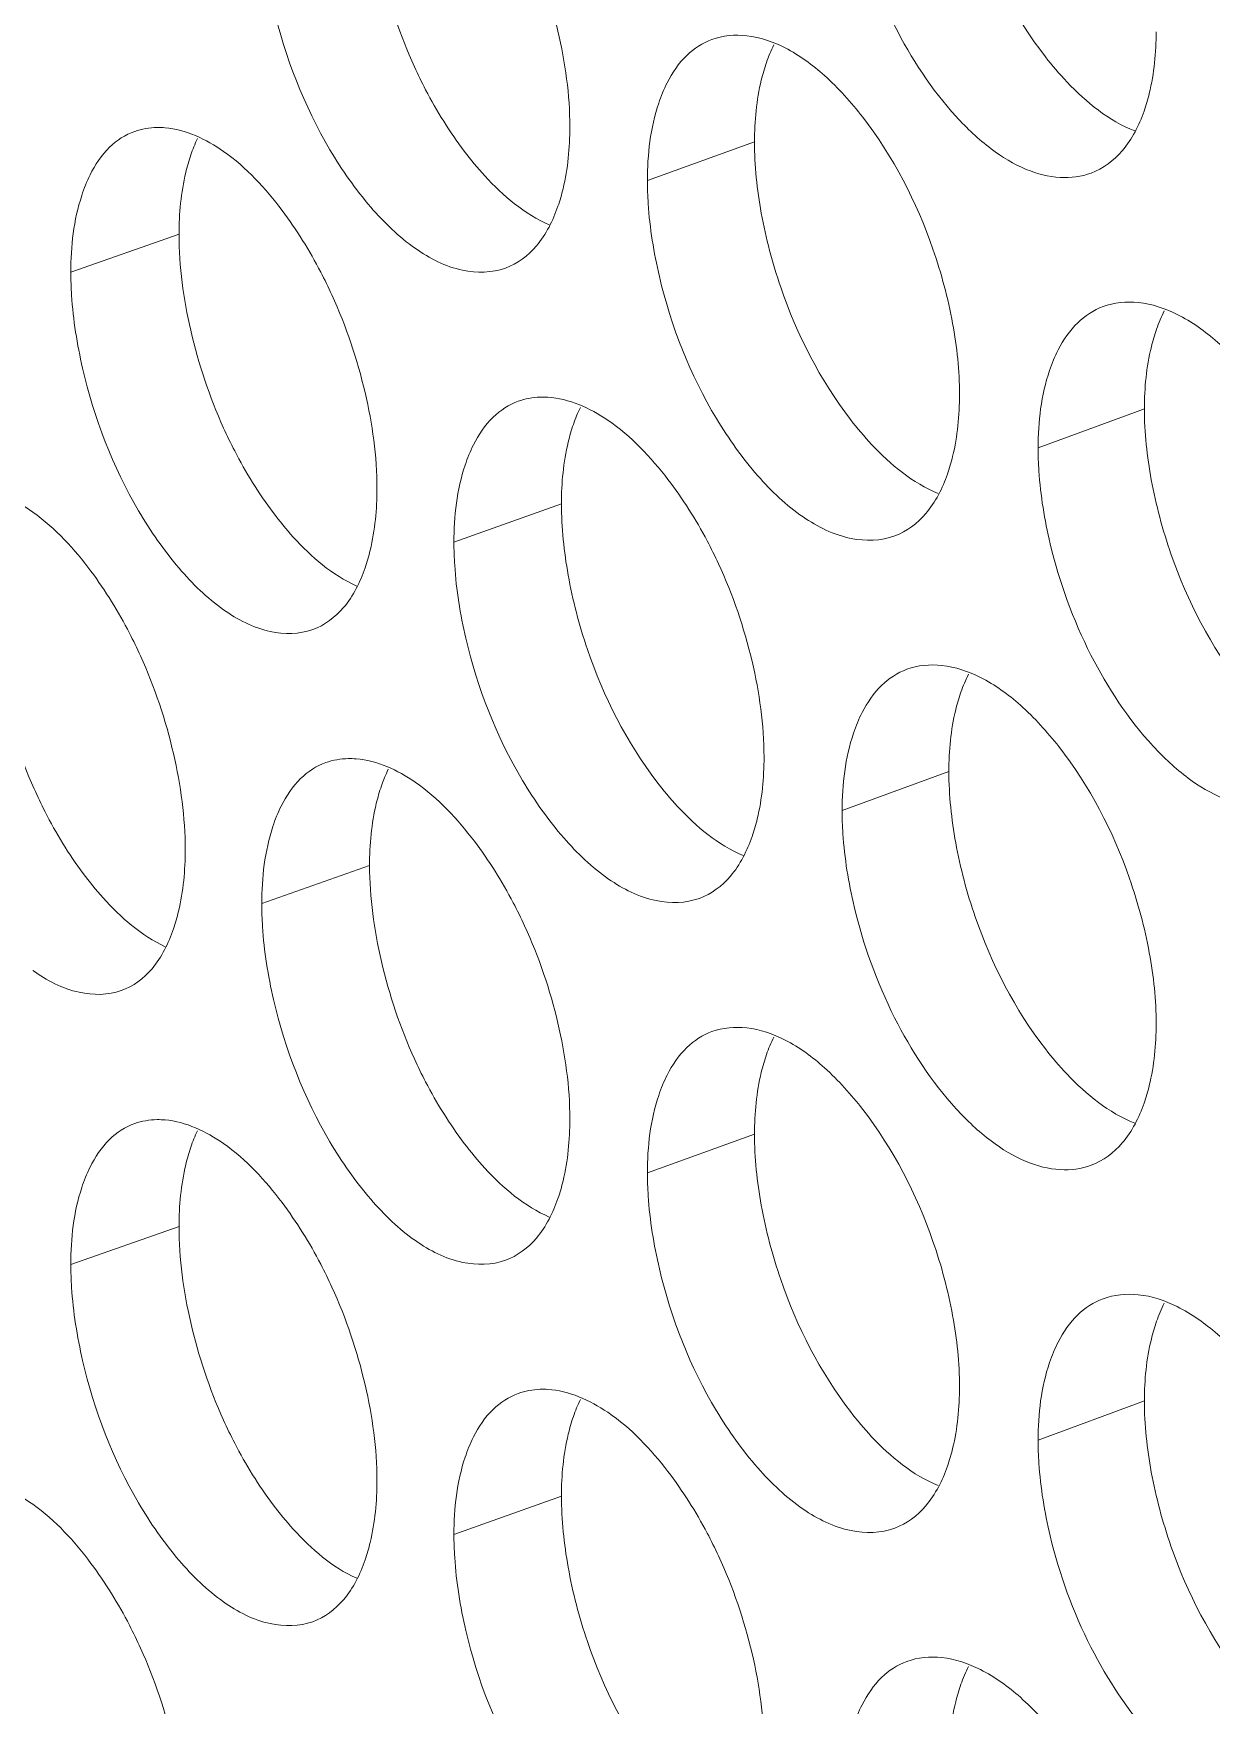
# Model space of a CAD drawing. Header units: millimetres. Extents: x 1177 to 4147, y 93 to 2194.
# Drawn here: x 2520.02 to 2529.38, y 965.21 to 978.48 of the extents above; entities that cross this region are included whole.
import ezdxf

# ---------------------------------------------------------------- set-up
doc = ezdxf.new("R2010")
doc.units = ezdxf.units.MM
doc.header["$LTSCALE"] = 0.1
doc.layers.get('0').update_dxf_attribs({"lineweight": 13})
doc.layers.add('标注', color=251, linetype='Continuous', lineweight=9)

# ---------------------------------------------------------------- blocks, each defined once
blk = doc.blocks.new('02')
at = {"layer": '标注'}
for p, q in [((4377.338, 987.873), (4376.123, 987.433)), ((4370.81, 986.825), (4369.582, 986.394)), ((4370.81, 986.825), (4369.582, 986.394)), ((4381.761, 984.847), (4380.555, 984.402)), ((4375.148, 983.768), (4373.928, 983.332)), ((4375.148, 983.768), (4373.928, 983.332)), ((4379.543, 980.733), (4378.332, 980.29)), ((4379.543, 980.733), (4378.332, 980.29)), ((4372.971, 979.669), (4371.748, 979.235)), ((4377.338, 976.623), (4376.123, 976.183)), ((4370.81, 975.575), (4369.582, 975.144)), ((4381.761, 973.597), (4380.555, 973.152)), ((4375.148, 972.518), (4373.928, 972.082))]:
    blk.add_line(p, q, dxfattribs=at)
for points, knots in [([(4379.543, 991.983), (4379.543, 991.712), (4379.603, 991.151), (4379.892, 990.062), (4380.291, 989.284), (4380.638, 988.838)], [0, 0, 0, 0, 0.240215, 0.497973, 1, 1, 1, 1]), ([(4372.971, 990.919), (4372.971, 990.554), (4373.077, 989.798), (4373.319, 989.078), (4373.48, 988.724)], [0, 0, 0, 0, 0.484071, 1, 1, 1, 1]), ([(4378.468, 990.453), (4378.572, 990.018), (4378.867, 989.198), (4379.445, 988.315), (4379.99, 987.795), (4380.392, 987.551), (4380.79, 987.445), (4381.046, 987.478), (4381.157, 987.519)], [0, 0, 0, 0, 0.309142, 0.59647, 0.720459, 0.827093, 0.918352, 1, 1, 1, 1]), ([(4375.243, 988.042), (4375.243, 988.407), (4375.137, 989.162), (4374.892, 989.881), (4374.73, 990.235)], [0, 0, 0, 0, 0.483896, 1, 1, 1, 1]), ([(4371.882, 989.397), (4372.013, 988.833), (4372.325, 988.029), (4372.943, 987.146), (4373.303, 986.795), (4373.491, 986.664)], [0, 0, 0, 0, 0.538492, 0.786102, 1, 1, 1, 1]), ([(4376.855, 989.034), (4376.749, 988.996), (4376.54, 988.859), (4376.404, 988.655), (4376.347, 988.542)], [0, 0, 0, 0, 0.470447, 1, 1, 1, 1]), ([(4378.566, 988.152), (4378.435, 988.321), (4378.17, 988.618), (4377.724, 988.946), (4377.275, 989.104), (4376.979, 989.079), (4376.855, 989.034)], [0, 0, 0, 0, 0.313876, 0.582158, 0.805693, 1, 1, 1, 1]), ([(4381.757, 988.221), (4381.78, 988.287), (4381.866, 988.579), (4381.895, 988.887), (4381.895, 989.122)], [0, 0, 0, 0, 0.228354, 1, 1, 1, 1]), ([(4377.474, 988.774), (4377.451, 988.708), (4377.366, 988.415), (4377.338, 988.108), (4377.338, 987.873)], [0, 0, 0, 0, 0.227989, 1, 1, 1, 1]), ([(4380.638, 988.838), (4380.715, 988.738), (4381, 988.404), (4381.357, 988.112), (4381.651, 987.997)], [0, 0, 0, 0, 0.28452, 1, 1, 1, 1]), ([(4373.48, 988.724), (4373.52, 988.636), (4373.683, 988.303), (4373.88, 987.985), (4374.046, 987.766)], [0, 0, 0, 0, 0.259163, 1, 1, 1, 1]), ([(4376.347, 988.542), (4376.309, 988.467), (4376.166, 988.115), (4376.123, 987.729), (4376.123, 987.433)], [0, 0, 0, 0, 0.220518, 1, 1, 1, 1]), ([(4381.157, 987.519), (4381.293, 987.569), (4381.558, 987.77), (4381.7, 988.06), (4381.757, 988.221)], [0, 0, 0, 0, 0.459026, 1, 1, 1, 1]), ([(4370.307, 987.992), (4370.2, 987.954), (4369.991, 987.818), (4369.857, 987.611), (4369.8, 987.497)], [0, 0, 0, 0, 0.468263, 1, 1, 1, 1]), ([(4370.307, 987.992), (4370.2, 987.954), (4369.991, 987.818), (4369.857, 987.611), (4369.8, 987.497)], [0, 0, 0, 0, 0.468263, 1, 1, 1, 1]), ([(4370.651, 988.033), (4370.621, 988.035), (4370.505, 988.04), (4370.388, 988.02), (4370.307, 987.992)], [0, 0, 0, 0, 0.258637, 1, 1, 1, 1]), ([(4370.651, 988.033), (4370.621, 988.035), (4370.505, 988.04), (4370.388, 988.02), (4370.307, 987.992)], [0, 0, 0, 0, 0.258637, 1, 1, 1, 1]), ([(4371.978, 987.095), (4371.789, 987.346), (4371.414, 987.76), (4370.888, 988.012), (4370.651, 988.033)], [0, 0, 0, 0, 0.568686, 1, 1, 1, 1]), ([(4371.978, 987.095), (4371.789, 987.346), (4371.414, 987.76), (4370.888, 988.012), (4370.651, 988.033)], [0, 0, 0, 0, 0.568686, 1, 1, 1, 1]), ([(4375.108, 987.142), (4375.131, 987.208), (4375.215, 987.5), (4375.243, 987.807), (4375.243, 988.042)], [0, 0, 0, 0, 0.227924, 1, 1, 1, 1]), ([(4379.664, 985.007), (4379.664, 985.277), (4379.603, 985.838), (4379.312, 986.927), (4378.913, 987.705), (4378.566, 988.152)], [0, 0, 0, 0, 0.240077, 0.497775, 1, 1, 1, 1]), ([(4377.338, 987.873), (4377.338, 987.603), (4377.398, 987.041), (4377.685, 985.952), (4378.082, 985.173), (4378.426, 984.725)], [0, 0, 0, 0, 0.240288, 0.498123, 1, 1, 1, 1]), ([(4370.943, 987.724), (4370.921, 987.659), (4370.838, 987.366), (4370.81, 987.06), (4370.81, 986.825)], [0, 0, 0, 0, 0.227562, 1, 1, 1, 1]), ([(4370.943, 987.724), (4370.921, 987.659), (4370.838, 987.366), (4370.81, 987.06), (4370.81, 986.825)], [0, 0, 0, 0, 0.227562, 1, 1, 1, 1]), ([(4374.046, 987.766), (4374.119, 987.67), (4374.391, 987.341), (4374.729, 987.053), (4375.01, 986.931)], [0, 0, 0, 0, 0.284096, 1, 1, 1, 1]), ([(4369.8, 987.497), (4369.763, 987.422), (4369.624, 987.071), (4369.582, 986.687), (4369.582, 986.394)], [0, 0, 0, 0, 0.220019, 1, 1, 1, 1]), ([(4369.8, 987.497), (4369.763, 987.422), (4369.624, 987.071), (4369.582, 986.687), (4369.582, 986.394)], [0, 0, 0, 0, 0.220019, 1, 1, 1, 1]), ([(4376.123, 987.433), (4376.123, 987.346), (4376.136, 986.981), (4376.195, 986.617), (4376.259, 986.346)], [0, 0, 0, 0, 0.237616, 1, 1, 1, 1]), ([(4372.544, 986.137), (4372.504, 986.224), (4372.341, 986.558), (4372.144, 986.876), (4371.978, 987.095)], [0, 0, 0, 0, 0.259142, 1, 1, 1, 1]), ([(4372.544, 986.137), (4372.504, 986.224), (4372.341, 986.558), (4372.144, 986.876), (4371.978, 987.095)], [0, 0, 0, 0, 0.259142, 1, 1, 1, 1]), ([(4374.512, 986.441), (4374.648, 986.49), (4374.912, 986.691), (4375.052, 986.981), (4375.108, 987.142)], [0, 0, 0, 0, 0.456741, 1, 1, 1, 1]), ([(4370.81, 986.825), (4370.81, 986.459), (4370.914, 985.704), (4371.155, 984.983), (4371.315, 984.628)], [0, 0, 0, 0, 0.484109, 1, 1, 1, 1]), ([(4370.81, 986.825), (4370.81, 986.459), (4370.914, 985.704), (4371.155, 984.983), (4371.315, 984.628)], [0, 0, 0, 0, 0.484109, 1, 1, 1, 1]), ([(4373.491, 986.664), (4373.652, 986.551), (4373.979, 986.381), (4374.36, 986.387), (4374.512, 986.441)], [0, 0, 0, 0, 0.547725, 1, 1, 1, 1]), ([(4369.582, 986.394), (4369.582, 986.307), (4369.595, 985.941), (4369.653, 985.577), (4369.716, 985.305)], [0, 0, 0, 0, 0.237546, 1, 1, 1, 1]), ([(4369.582, 986.394), (4369.582, 986.307), (4369.595, 985.941), (4369.653, 985.577), (4369.716, 985.305)], [0, 0, 0, 0, 0.237546, 1, 1, 1, 1]), ([(4376.259, 986.346), (4376.391, 985.782), (4376.708, 984.978), (4377.334, 984.099), (4377.698, 983.751), (4377.889, 983.62)], [0, 0, 0, 0, 0.537696, 0.785444, 1, 1, 1, 1]), ([(4373.055, 983.942), (4373.055, 984.308), (4372.949, 985.062), (4372.706, 985.782), (4372.544, 986.137)], [0, 0, 0, 0, 0.483934, 1, 1, 1, 1]), ([(4373.055, 983.942), (4373.055, 984.308), (4372.949, 985.062), (4372.706, 985.782), (4372.544, 986.137)], [0, 0, 0, 0, 0.483934, 1, 1, 1, 1]), ([(4381.292, 986.005), (4381.185, 985.965), (4380.978, 985.83), (4380.841, 985.627), (4380.783, 985.514)], [0, 0, 0, 0, 0.471808, 1, 1, 1, 1]), ([(4383.03, 985.132), (4382.897, 985.301), (4382.626, 985.598), (4382.173, 985.924), (4381.717, 986.079), (4381.417, 986.051), (4381.292, 986.005)], [0, 0, 0, 0, 0.312757, 0.580674, 0.804664, 1, 1, 1, 1]), ([(4381.899, 985.749), (4381.876, 985.683), (4381.79, 985.39), (4381.761, 985.083), (4381.761, 984.847)], [0, 0, 0, 0, 0.228275, 1, 1, 1, 1]), ([(4380.783, 985.514), (4380.745, 985.44), (4380.599, 985.086), (4380.555, 984.698), (4380.555, 984.402)], [0, 0, 0, 0, 0.220876, 1, 1, 1, 1]), ([(4369.716, 985.305), (4369.845, 984.741), (4370.155, 983.936), (4370.769, 983.052), (4371.126, 982.701), (4371.314, 982.568)], [0, 0, 0, 0, 0.53889, 0.786432, 1, 1, 1, 1]), ([(4369.716, 985.305), (4369.845, 984.741), (4370.155, 983.936), (4370.769, 983.052), (4371.126, 982.701), (4371.314, 982.568)], [0, 0, 0, 0, 0.53889, 0.786432, 1, 1, 1, 1]), ([(4374.992, 984.977), (4374.963, 984.979), (4374.85, 984.98), (4374.737, 984.96), (4374.658, 984.932)], [0, 0, 0, 0, 0.257824, 1, 1, 1, 1]), ([(4374.992, 984.977), (4374.963, 984.979), (4374.85, 984.98), (4374.737, 984.96), (4374.658, 984.932)], [0, 0, 0, 0, 0.257824, 1, 1, 1, 1]), ([(4376.356, 984.045), (4376.161, 984.298), (4375.776, 984.716), (4375.235, 984.962), (4374.992, 984.977)], [0, 0, 0, 0, 0.568444, 1, 1, 1, 1]), ([(4376.356, 984.045), (4376.161, 984.298), (4375.776, 984.716), (4375.235, 984.962), (4374.992, 984.977)], [0, 0, 0, 0, 0.568444, 1, 1, 1, 1]), ([(4379.527, 984.106), (4379.55, 984.172), (4379.635, 984.464), (4379.664, 984.772), (4379.664, 985.007)], [0, 0, 0, 0, 0.22821, 1, 1, 1, 1]), ([(4374.658, 984.932), (4374.552, 984.893), (4374.343, 984.757), (4374.208, 984.552), (4374.15, 984.438)], [0, 0, 0, 0, 0.469738, 1, 1, 1, 1]), ([(4374.658, 984.932), (4374.552, 984.893), (4374.343, 984.757), (4374.208, 984.552), (4374.15, 984.438)], [0, 0, 0, 0, 0.469738, 1, 1, 1, 1]), ([(4381.761, 984.847), (4381.761, 984.577), (4381.822, 984.016), (4382.113, 982.928), (4382.515, 982.15), (4382.864, 981.705)], [0, 0, 0, 0, 0.240142, 0.497822, 1, 1, 1, 1]), ([(4371.315, 984.628), (4371.355, 984.541), (4371.516, 984.207), (4371.712, 983.889), (4371.877, 983.67)], [0, 0, 0, 0, 0.259253, 1, 1, 1, 1]), ([(4371.315, 984.628), (4371.355, 984.541), (4371.516, 984.207), (4371.712, 983.889), (4371.877, 983.67)], [0, 0, 0, 0, 0.259253, 1, 1, 1, 1]), ([(4375.283, 984.669), (4375.26, 984.603), (4375.176, 984.31), (4375.148, 984.003), (4375.148, 983.768)], [0, 0, 0, 0, 0.227846, 1, 1, 1, 1]), ([(4375.283, 984.669), (4375.26, 984.603), (4375.176, 984.31), (4375.148, 984.003), (4375.148, 983.768)], [0, 0, 0, 0, 0.227846, 1, 1, 1, 1]), ([(4378.426, 984.725), (4378.502, 984.627), (4378.782, 984.294), (4379.133, 984.004), (4379.423, 983.887)], [0, 0, 0, 0, 0.28439, 1, 1, 1, 1]), ([(4374.15, 984.438), (4374.113, 984.364), (4373.971, 984.012), (4373.928, 983.626), (4373.928, 983.332)], [0, 0, 0, 0, 0.220347, 1, 1, 1, 1]), ([(4374.15, 984.438), (4374.113, 984.364), (4373.971, 984.012), (4373.928, 983.626), (4373.928, 983.332)], [0, 0, 0, 0, 0.220347, 1, 1, 1, 1]), ([(4380.555, 984.402), (4380.555, 984.315), (4380.568, 983.949), (4380.628, 983.586), (4380.692, 983.315)], [0, 0, 0, 0, 0.237664, 1, 1, 1, 1]), ([(4376.929, 983.089), (4376.889, 983.176), (4376.724, 983.509), (4376.524, 983.826), (4376.356, 984.045)], [0, 0, 0, 0, 0.258962, 1, 1, 1, 1]), ([(4376.929, 983.089), (4376.889, 983.176), (4376.724, 983.509), (4376.524, 983.826), (4376.356, 984.045)], [0, 0, 0, 0, 0.258962, 1, 1, 1, 1]), ([(4378.928, 983.404), (4379.064, 983.454), (4379.328, 983.655), (4379.47, 983.945), (4379.527, 984.106)], [0, 0, 0, 0, 0.458276, 1, 1, 1, 1]), ([(4369.811, 983.004), (4369.623, 983.254), (4369.252, 983.669), (4368.729, 983.923), (4368.492, 983.944)], [0, 0, 0, 0, 0.569371, 1, 1, 1, 1]), ([(4372.92, 983.043), (4372.943, 983.108), (4373.026, 983.401), (4373.055, 983.708), (4373.055, 983.942)], [0, 0, 0, 0, 0.227782, 1, 1, 1, 1]), ([(4372.92, 983.043), (4372.943, 983.108), (4373.026, 983.401), (4373.055, 983.708), (4373.055, 983.942)], [0, 0, 0, 0, 0.227782, 1, 1, 1, 1]), ([(4371.877, 983.67), (4371.949, 983.574), (4372.216, 983.248), (4372.548, 982.96), (4372.825, 982.836)], [0, 0, 0, 0, 0.283932, 1, 1, 1, 1]), ([(4371.877, 983.67), (4371.949, 983.574), (4372.216, 983.248), (4372.548, 982.96), (4372.825, 982.836)], [0, 0, 0, 0, 0.283932, 1, 1, 1, 1]), ([(4375.148, 983.768), (4375.148, 983.498), (4375.207, 982.937), (4375.492, 981.847), (4375.886, 981.067), (4376.229, 980.618)], [0, 0, 0, 0, 0.240361, 0.498273, 1, 1, 1, 1]), ([(4375.148, 983.768), (4375.148, 983.498), (4375.207, 982.937), (4375.492, 981.847), (4375.886, 981.067), (4376.229, 980.618)], [0, 0, 0, 0, 0.240361, 0.498273, 1, 1, 1, 1]), ([(4377.889, 983.62), (4378.053, 983.508), (4378.387, 983.339), (4378.773, 983.347), (4378.928, 983.404)], [0, 0, 0, 0, 0.54679, 1, 1, 1, 1]), ([(4373.928, 983.332), (4373.928, 983.245), (4373.941, 982.879), (4374, 982.515), (4374.063, 982.244)], [0, 0, 0, 0, 0.237593, 1, 1, 1, 1]), ([(4373.928, 983.332), (4373.928, 983.245), (4373.941, 982.879), (4374, 982.515), (4374.063, 982.244)], [0, 0, 0, 0, 0.237593, 1, 1, 1, 1]), ([(4380.692, 983.315), (4380.796, 982.88), (4381.094, 982.06), (4381.677, 981.177), (4382.226, 980.659), (4382.631, 980.417), (4383.031, 980.313), (4383.289, 980.346), (4383.401, 980.388)], [0, 0, 0, 0, 0.308628, 0.595689, 0.719688, 0.826459, 0.91799, 1, 1, 1, 1]), ([(4377.446, 980.897), (4377.446, 981.262), (4377.339, 982.016), (4377.093, 982.735), (4376.929, 983.089)], [0, 0, 0, 0, 0.483858, 1, 1, 1, 1]), ([(4377.446, 980.897), (4377.446, 981.262), (4377.339, 982.016), (4377.093, 982.735), (4376.929, 983.089)], [0, 0, 0, 0, 0.483858, 1, 1, 1, 1]), ([(4370.373, 982.043), (4370.333, 982.131), (4370.172, 982.465), (4369.976, 982.783), (4369.811, 983.004)], [0, 0, 0, 0, 0.259231, 1, 1, 1, 1]), ([(4372.326, 982.343), (4372.461, 982.391), (4372.725, 982.591), (4372.864, 982.882), (4372.92, 983.043)], [0, 0, 0, 0, 0.455957, 1, 1, 1, 1]), ([(4372.326, 982.343), (4372.461, 982.391), (4372.725, 982.591), (4372.864, 982.882), (4372.92, 983.043)], [0, 0, 0, 0, 0.455957, 1, 1, 1, 1]), ([(4368.662, 982.736), (4368.662, 982.37), (4368.766, 981.615), (4369.005, 980.893), (4369.165, 980.538)], [0, 0, 0, 0, 0.484147, 1, 1, 1, 1]), ([(4371.314, 982.568), (4371.473, 982.456), (4371.797, 982.286), (4372.175, 982.289), (4372.326, 982.343)], [0, 0, 0, 0, 0.548205, 1, 1, 1, 1]), ([(4371.314, 982.568), (4371.473, 982.456), (4371.797, 982.286), (4372.175, 982.289), (4372.326, 982.343)], [0, 0, 0, 0, 0.548205, 1, 1, 1, 1]), ([(4374.063, 982.244), (4374.195, 981.68), (4374.509, 980.876), (4375.131, 979.995), (4375.493, 979.646), (4375.683, 979.514)], [0, 0, 0, 0, 0.538094, 0.785773, 1, 1, 1, 1]), ([(4374.063, 982.244), (4374.195, 981.68), (4374.509, 980.876), (4375.131, 979.995), (4375.493, 979.646), (4375.683, 979.514)], [0, 0, 0, 0, 0.538094, 0.785773, 1, 1, 1, 1]), ([(4370.88, 979.848), (4370.88, 980.213), (4370.775, 980.968), (4370.534, 981.689), (4370.373, 982.043)], [0, 0, 0, 0, 0.483972, 1, 1, 1, 1]), ([(4380.791, 981.015), (4380.659, 981.183), (4380.391, 981.48), (4379.941, 981.808), (4379.489, 981.964), (4379.191, 981.938), (4379.066, 981.892)], [0, 0, 0, 0, 0.313314, 0.581411, 0.805175, 1, 1, 1, 1]), ([(4380.791, 981.015), (4380.659, 981.183), (4380.391, 981.48), (4379.941, 981.808), (4379.489, 981.964), (4379.191, 981.938), (4379.066, 981.892)], [0, 0, 0, 0, 0.313314, 0.581411, 0.805175, 1, 1, 1, 1]), ([(4379.066, 981.892), (4378.96, 981.853), (4378.752, 981.717), (4378.616, 981.514), (4378.558, 981.401)], [0, 0, 0, 0, 0.471136, 1, 1, 1, 1]), ([(4379.066, 981.892), (4378.96, 981.853), (4378.752, 981.717), (4378.616, 981.514), (4378.558, 981.401)], [0, 0, 0, 0, 0.471136, 1, 1, 1, 1]), ([(4379.679, 981.633), (4379.656, 981.568), (4379.571, 981.275), (4379.543, 980.968), (4379.543, 980.733)], [0, 0, 0, 0, 0.228131, 1, 1, 1, 1]), ([(4379.679, 981.633), (4379.656, 981.568), (4379.571, 981.275), (4379.543, 980.968), (4379.543, 980.733)], [0, 0, 0, 0, 0.228131, 1, 1, 1, 1]), ([(4378.558, 981.401), (4378.52, 981.326), (4378.376, 980.973), (4378.332, 980.586), (4378.332, 980.29)], [0, 0, 0, 0, 0.220694, 1, 1, 1, 1]), ([(4378.558, 981.401), (4378.52, 981.326), (4378.376, 980.973), (4378.332, 980.586), (4378.332, 980.29)], [0, 0, 0, 0, 0.220694, 1, 1, 1, 1]), ([(4381.895, 977.872), (4381.895, 978.142), (4381.834, 978.703), (4381.542, 979.791), (4381.139, 980.569), (4380.791, 981.015)], [0, 0, 0, 0, 0.240004, 0.497624, 1, 1, 1, 1]), ([(4381.895, 977.872), (4381.895, 978.142), (4381.834, 978.703), (4381.542, 979.791), (4381.139, 980.569), (4380.791, 981.015)], [0, 0, 0, 0, 0.240004, 0.497624, 1, 1, 1, 1]), ([(4372.475, 980.834), (4372.369, 980.796), (4372.16, 980.66), (4372.025, 980.454), (4371.968, 980.34)], [0, 0, 0, 0, 0.469011, 1, 1, 1, 1]), ([(4372.82, 980.877), (4372.79, 980.879), (4372.674, 980.883), (4372.557, 980.863), (4372.475, 980.834)], [0, 0, 0, 0, 0.258462, 1, 1, 1, 1]), ([(4374.16, 979.942), (4373.969, 980.194), (4373.59, 980.608), (4373.059, 980.858), (4372.82, 980.877)], [0, 0, 0, 0, 0.568222, 1, 1, 1, 1]), ([(4377.31, 979.997), (4377.333, 980.062), (4377.418, 980.355), (4377.446, 980.662), (4377.446, 980.897)], [0, 0, 0, 0, 0.228067, 1, 1, 1, 1]), ([(4377.31, 979.997), (4377.333, 980.062), (4377.418, 980.355), (4377.446, 980.662), (4377.446, 980.897)], [0, 0, 0, 0, 0.228067, 1, 1, 1, 1]), ([(4376.229, 980.618), (4376.303, 980.521), (4376.579, 980.19), (4376.924, 979.901), (4377.209, 979.781)], [0, 0, 0, 0, 0.284248, 1, 1, 1, 1]), ([(4376.229, 980.618), (4376.303, 980.521), (4376.579, 980.19), (4376.924, 979.901), (4377.209, 979.781)], [0, 0, 0, 0, 0.284248, 1, 1, 1, 1]), ([(4379.543, 980.733), (4379.543, 980.462), (4379.603, 979.901), (4379.892, 978.812), (4380.291, 978.034), (4380.638, 977.588)], [0, 0, 0, 0, 0.240215, 0.497973, 1, 1, 1, 1]), ([(4379.543, 980.733), (4379.543, 980.462), (4379.603, 979.901), (4379.892, 978.812), (4380.291, 978.034), (4380.638, 977.588)], [0, 0, 0, 0, 0.240215, 0.497973, 1, 1, 1, 1]), ([(4369.165, 980.538), (4369.204, 980.45), (4369.364, 980.116), (4369.558, 979.798), (4369.722, 979.578)], [0, 0, 0, 0, 0.259343, 1, 1, 1, 1]), ([(4373.106, 980.569), (4373.083, 980.504), (4372.999, 980.211), (4372.971, 979.904), (4372.971, 979.669)], [0, 0, 0, 0, 0.227704, 1, 1, 1, 1]), ([(4371.968, 980.34), (4371.931, 980.266), (4371.791, 979.914), (4371.748, 979.529), (4371.748, 979.235)], [0, 0, 0, 0, 0.22018, 1, 1, 1, 1]), ([(4378.332, 980.29), (4378.332, 980.203), (4378.345, 979.837), (4378.404, 979.474), (4378.468, 979.203)], [0, 0, 0, 0, 0.23764, 1, 1, 1, 1]), ([(4378.332, 980.29), (4378.332, 980.203), (4378.345, 979.837), (4378.404, 979.474), (4378.468, 979.203)], [0, 0, 0, 0, 0.23764, 1, 1, 1, 1]), ([(4370.746, 978.949), (4370.769, 979.014), (4370.852, 979.307), (4370.88, 979.613), (4370.88, 979.848)], [0, 0, 0, 0, 0.227639, 1, 1, 1, 1]), ([(4374.73, 978.985), (4374.689, 979.073), (4374.525, 979.406), (4374.327, 979.723), (4374.16, 979.942)], [0, 0, 0, 0, 0.259052, 1, 1, 1, 1]), ([(4376.713, 979.295), (4376.848, 979.344), (4377.113, 979.545), (4377.254, 979.835), (4377.31, 979.997)], [0, 0, 0, 0, 0.457514, 1, 1, 1, 1]), ([(4376.713, 979.295), (4376.848, 979.344), (4377.113, 979.545), (4377.254, 979.835), (4377.31, 979.997)], [0, 0, 0, 0, 0.457514, 1, 1, 1, 1]), ([(4372.971, 979.669), (4372.971, 979.304), (4373.077, 978.548), (4373.319, 977.828), (4373.48, 977.474)], [0, 0, 0, 0, 0.484071, 1, 1, 1, 1]), ([(4369.722, 979.578), (4369.793, 979.483), (4370.056, 979.159), (4370.382, 978.872), (4370.654, 978.747)], [0, 0, 0, 0, 0.283758, 1, 1, 1, 1]), ([(4375.683, 979.514), (4375.845, 979.402), (4376.176, 979.233), (4376.559, 979.239), (4376.713, 979.295)], [0, 0, 0, 0, 0.547253, 1, 1, 1, 1]), ([(4375.683, 979.514), (4375.845, 979.402), (4376.176, 979.233), (4376.559, 979.239), (4376.713, 979.295)], [0, 0, 0, 0, 0.547253, 1, 1, 1, 1]), ([(4371.748, 979.235), (4371.748, 979.148), (4371.761, 978.782), (4371.819, 978.419), (4371.882, 978.147)], [0, 0, 0, 0, 0.237569, 1, 1, 1, 1]), ([(4378.468, 979.203), (4378.572, 978.768), (4378.867, 977.948), (4379.445, 977.065), (4379.99, 976.545), (4380.392, 976.301), (4380.79, 976.195), (4381.046, 976.228), (4381.157, 976.269)], [0, 0, 0, 0, 0.309142, 0.59647, 0.720459, 0.827093, 0.918352, 1, 1, 1, 1]), ([(4378.468, 979.203), (4378.572, 978.768), (4378.867, 977.948), (4379.445, 977.065), (4379.99, 976.545), (4380.392, 976.301), (4380.79, 976.195), (4381.046, 976.228), (4381.157, 976.269)], [0, 0, 0, 0, 0.309142, 0.59647, 0.720459, 0.827093, 0.918352, 1, 1, 1, 1]), ([(4370.154, 978.249), (4370.289, 978.297), (4370.553, 978.497), (4370.691, 978.787), (4370.746, 978.949)], [0, 0, 0, 0, 0.455161, 1, 1, 1, 1]), ([(4375.243, 976.792), (4375.243, 977.157), (4375.137, 977.912), (4374.892, 978.631), (4374.73, 978.985)], [0, 0, 0, 0, 0.483896, 1, 1, 1, 1]), ([(4369.151, 978.478), (4369.309, 978.365), (4369.629, 978.195), (4370.004, 978.196), (4370.154, 978.249)], [0, 0, 0, 0, 0.548694, 1, 1, 1, 1]), ([(4371.882, 978.147), (4372.013, 977.583), (4372.325, 976.779), (4372.943, 975.896), (4373.303, 975.545), (4373.491, 975.414)], [0, 0, 0, 0, 0.538492, 0.786102, 1, 1, 1, 1]), ([(4376.855, 977.784), (4376.749, 977.746), (4376.54, 977.609), (4376.404, 977.405), (4376.347, 977.292)], [0, 0, 0, 0, 0.470447, 1, 1, 1, 1]), ([(4378.566, 976.902), (4378.435, 977.071), (4378.17, 977.368), (4377.724, 977.696), (4377.275, 977.854), (4376.979, 977.829), (4376.855, 977.784)], [0, 0, 0, 0, 0.313876, 0.582158, 0.805693, 1, 1, 1, 1]), ([(4381.757, 976.971), (4381.78, 977.037), (4381.866, 977.329), (4381.895, 977.637), (4381.895, 977.872)], [0, 0, 0, 0, 0.228354, 1, 1, 1, 1]), ([(4381.757, 976.971), (4381.78, 977.037), (4381.866, 977.329), (4381.895, 977.637), (4381.895, 977.872)], [0, 0, 0, 0, 0.228354, 1, 1, 1, 1]), ([(4380.638, 977.588), (4380.715, 977.488), (4381, 977.154), (4381.357, 976.862), (4381.651, 976.747)], [0, 0, 0, 0, 0.28452, 1, 1, 1, 1]), ([(4380.638, 977.588), (4380.715, 977.488), (4381, 977.154), (4381.357, 976.862), (4381.651, 976.747)], [0, 0, 0, 0, 0.28452, 1, 1, 1, 1]), ([(4373.48, 977.474), (4373.52, 977.386), (4373.683, 977.053), (4373.88, 976.735), (4374.046, 976.516)], [0, 0, 0, 0, 0.259163, 1, 1, 1, 1]), ([(4377.474, 977.524), (4377.451, 977.458), (4377.366, 977.165), (4377.338, 976.858), (4377.338, 976.623)], [0, 0, 0, 0, 0.227989, 1, 1, 1, 1]), ([(4376.347, 977.292), (4376.309, 977.217), (4376.166, 976.865), (4376.123, 976.479), (4376.123, 976.183)], [0, 0, 0, 0, 0.220518, 1, 1, 1, 1]), ([(4379.664, 973.757), (4379.664, 974.027), (4379.603, 974.588), (4379.312, 975.677), (4378.913, 976.455), (4378.566, 976.902)], [0, 0, 0, 0, 0.240077, 0.497775, 1, 1, 1, 1]), ([(4381.157, 976.269), (4381.293, 976.319), (4381.558, 976.52), (4381.7, 976.81), (4381.757, 976.971)], [0, 0, 0, 0, 0.459026, 1, 1, 1, 1]), ([(4381.157, 976.269), (4381.293, 976.319), (4381.558, 976.52), (4381.7, 976.81), (4381.757, 976.971)], [0, 0, 0, 0, 0.459026, 1, 1, 1, 1]), ([(4370.307, 976.742), (4370.2, 976.704), (4369.991, 976.568), (4369.857, 976.361), (4369.8, 976.247)], [0, 0, 0, 0, 0.468263, 1, 1, 1, 1]), ([(4370.651, 976.783), (4370.621, 976.785), (4370.505, 976.79), (4370.388, 976.77), (4370.307, 976.742)], [0, 0, 0, 0, 0.258637, 1, 1, 1, 1]), ([(4371.978, 975.845), (4371.789, 976.096), (4371.414, 976.51), (4370.888, 976.762), (4370.651, 976.783)], [0, 0, 0, 0, 0.568686, 1, 1, 1, 1]), ([(4375.108, 975.892), (4375.131, 975.958), (4375.215, 976.25), (4375.243, 976.557), (4375.243, 976.792)], [0, 0, 0, 0, 0.227924, 1, 1, 1, 1]), ([(4377.338, 976.623), (4377.338, 976.353), (4377.398, 975.791), (4377.685, 974.702), (4378.082, 973.923), (4378.426, 973.475)], [0, 0, 0, 0, 0.240288, 0.498123, 1, 1, 1, 1]), ([(4370.943, 976.474), (4370.921, 976.409), (4370.838, 976.116), (4370.81, 975.81), (4370.81, 975.575)], [0, 0, 0, 0, 0.227562, 1, 1, 1, 1]), ([(4374.046, 976.516), (4374.119, 976.42), (4374.391, 976.091), (4374.729, 975.803), (4375.01, 975.681)], [0, 0, 0, 0, 0.284096, 1, 1, 1, 1]), ([(4369.8, 976.247), (4369.763, 976.172), (4369.624, 975.821), (4369.582, 975.437), (4369.582, 975.144)], [0, 0, 0, 0, 0.220019, 1, 1, 1, 1]), ([(4376.123, 976.183), (4376.123, 976.096), (4376.136, 975.731), (4376.195, 975.367), (4376.259, 975.096)], [0, 0, 0, 0, 0.237616, 1, 1, 1, 1]), ([(4374.512, 975.191), (4374.648, 975.24), (4374.912, 975.441), (4375.052, 975.731), (4375.108, 975.892)], [0, 0, 0, 0, 0.456741, 1, 1, 1, 1]), ([(4372.544, 974.887), (4372.504, 974.974), (4372.341, 975.308), (4372.144, 975.626), (4371.978, 975.845)], [0, 0, 0, 0, 0.259142, 1, 1, 1, 1]), ([(4370.81, 975.575), (4370.81, 975.209), (4370.914, 974.454), (4371.155, 973.733), (4371.315, 973.378)], [0, 0, 0, 0, 0.484109, 1, 1, 1, 1]), ([(4373.491, 975.414), (4373.652, 975.301), (4373.979, 975.131), (4374.36, 975.137), (4374.512, 975.191)], [0, 0, 0, 0, 0.547725, 1, 1, 1, 1]), ([(4369.582, 975.144), (4369.582, 975.057), (4369.595, 974.691), (4369.653, 974.327), (4369.716, 974.055)], [0, 0, 0, 0, 0.237546, 1, 1, 1, 1]), ([(4376.259, 975.096), (4376.391, 974.532), (4376.708, 973.728), (4377.334, 972.849), (4377.698, 972.501), (4377.889, 972.37)], [0, 0, 0, 0, 0.537696, 0.785444, 1, 1, 1, 1]), ([(4373.055, 972.692), (4373.055, 973.058), (4372.949, 973.812), (4372.706, 974.532), (4372.544, 974.887)], [0, 0, 0, 0, 0.483934, 1, 1, 1, 1]), ([(4381.292, 974.755), (4381.185, 974.715), (4380.978, 974.58), (4380.841, 974.377), (4380.783, 974.264)], [0, 0, 0, 0, 0.471808, 1, 1, 1, 1]), ([(4383.03, 973.882), (4382.897, 974.051), (4382.626, 974.348), (4382.173, 974.674), (4381.717, 974.829), (4381.417, 974.801), (4381.292, 974.755)], [0, 0, 0, 0, 0.312757, 0.580674, 0.804664, 1, 1, 1, 1]), ([(4381.899, 974.499), (4381.876, 974.433), (4381.79, 974.14), (4381.761, 973.833), (4381.761, 973.597)], [0, 0, 0, 0, 0.228275, 1, 1, 1, 1]), ([(4380.783, 974.264), (4380.745, 974.19), (4380.599, 973.836), (4380.555, 973.448), (4380.555, 973.152)], [0, 0, 0, 0, 0.220876, 1, 1, 1, 1]), ([(4369.716, 974.055), (4369.845, 973.491), (4370.155, 972.686), (4370.769, 971.802), (4371.126, 971.451), (4371.314, 971.318)], [0, 0, 0, 0, 0.53889, 0.786432, 1, 1, 1, 1]), ([(4374.658, 973.682), (4374.552, 973.643), (4374.343, 973.507), (4374.208, 973.302), (4374.15, 973.188)], [0, 0, 0, 0, 0.469738, 1, 1, 1, 1]), ([(4374.992, 973.727), (4374.963, 973.729), (4374.85, 973.73), (4374.737, 973.71), (4374.658, 973.682)], [0, 0, 0, 0, 0.257824, 1, 1, 1, 1]), ([(4376.356, 972.795), (4376.161, 973.048), (4375.776, 973.466), (4375.235, 973.712), (4374.992, 973.727)], [0, 0, 0, 0, 0.568444, 1, 1, 1, 1]), ([(4379.527, 972.856), (4379.55, 972.922), (4379.635, 973.214), (4379.664, 973.522), (4379.664, 973.757)], [0, 0, 0, 0, 0.22821, 1, 1, 1, 1]), ([(4381.761, 973.597), (4381.761, 973.327), (4381.822, 972.766), (4382.113, 971.678), (4382.515, 970.9), (4382.864, 970.455)], [0, 0, 0, 0, 0.240142, 0.497822, 1, 1, 1, 1]), ([(4375.283, 973.419), (4375.26, 973.353), (4375.176, 973.06), (4375.148, 972.753), (4375.148, 972.518)], [0, 0, 0, 0, 0.227846, 1, 1, 1, 1]), ([(4378.426, 973.475), (4378.502, 973.377), (4378.782, 973.044), (4379.133, 972.754), (4379.423, 972.637)], [0, 0, 0, 0, 0.28439, 1, 1, 1, 1]), ([(4371.315, 973.378), (4371.355, 973.291), (4371.516, 972.957), (4371.712, 972.639), (4371.877, 972.42)], [0, 0, 0, 0, 0.259253, 1, 1, 1, 1]), ([(4374.15, 973.188), (4374.113, 973.114), (4373.971, 972.762), (4373.928, 972.376), (4373.928, 972.082)], [0, 0, 0, 0, 0.220347, 1, 1, 1, 1]), ([(4380.555, 973.152), (4380.555, 973.065), (4380.568, 972.699), (4380.628, 972.336), (4380.692, 972.065)], [0, 0, 0, 0, 0.237664, 1, 1, 1, 1]), ([(4378.928, 972.154), (4379.064, 972.204), (4379.328, 972.405), (4379.47, 972.695), (4379.527, 972.856)], [0, 0, 0, 0, 0.458276, 1, 1, 1, 1]), ([(4369.811, 971.754), (4369.623, 972.004), (4369.252, 972.419), (4368.729, 972.673), (4368.492, 972.694)], [0, 0, 0, 0, 0.569371, 1, 1, 1, 1]), ([(4372.92, 971.793), (4372.943, 971.858), (4373.026, 972.151), (4373.055, 972.458), (4373.055, 972.692)], [0, 0, 0, 0, 0.227782, 1, 1, 1, 1]), ([(4376.929, 971.839), (4376.889, 971.926), (4376.724, 972.259), (4376.524, 972.576), (4376.356, 972.795)], [0, 0, 0, 0, 0.258962, 1, 1, 1, 1]), ([(4375.148, 972.518), (4375.148, 972.248), (4375.207, 971.687), (4375.492, 970.597), (4375.886, 969.817), (4376.229, 969.368)], [0, 0, 0, 0, 0.240361, 0.498273, 1, 1, 1, 1]), ([(4371.877, 972.42), (4371.949, 972.324), (4372.216, 971.998), (4372.548, 971.71), (4372.825, 971.586)], [0, 0, 0, 0, 0.283932, 1, 1, 1, 1]), ([(4377.889, 972.37), (4378.053, 972.258), (4378.387, 972.089), (4378.773, 972.097), (4378.928, 972.154)], [0, 0, 0, 0, 0.54679, 1, 1, 1, 1]), ([(4373.928, 972.082), (4373.928, 971.995), (4373.941, 971.629), (4374, 971.265), (4374.063, 970.994)], [0, 0, 0, 0, 0.237593, 1, 1, 1, 1]), ([(4380.692, 972.065), (4380.796, 971.63), (4381.094, 970.81), (4381.677, 969.927), (4382.226, 969.409), (4382.631, 969.167), (4383.031, 969.063), (4383.289, 969.096), (4383.401, 969.138)], [0, 0, 0, 0, 0.308628, 0.595689, 0.719688, 0.826459, 0.91799, 1, 1, 1, 1]), ([(4370.373, 970.793), (4370.333, 970.881), (4370.172, 971.215), (4369.976, 971.533), (4369.811, 971.754)], [0, 0, 0, 0, 0.259231, 1, 1, 1, 1]), ([(4372.326, 971.093), (4372.461, 971.141), (4372.725, 971.341), (4372.864, 971.632), (4372.92, 971.793)], [0, 0, 0, 0, 0.455957, 1, 1, 1, 1]), ([(4377.446, 969.647), (4377.446, 970.012), (4377.339, 970.766), (4377.093, 971.485), (4376.929, 971.839)], [0, 0, 0, 0, 0.483858, 1, 1, 1, 1]), ([(4368.662, 971.486), (4368.662, 971.12), (4368.766, 970.365), (4369.005, 969.643), (4369.165, 969.288)], [0, 0, 0, 0, 0.484147, 1, 1, 1, 1]), ([(4371.314, 971.318), (4371.473, 971.206), (4371.797, 971.036), (4372.175, 971.039), (4372.326, 971.093)], [0, 0, 0, 0, 0.548205, 1, 1, 1, 1]), ([(4374.063, 970.994), (4374.195, 970.43), (4374.509, 969.626), (4375.131, 968.745), (4375.493, 968.396), (4375.683, 968.264)], [0, 0, 0, 0, 0.538094, 0.785773, 1, 1, 1, 1]), ([(4370.88, 968.598), (4370.88, 968.963), (4370.775, 969.718), (4370.534, 970.439), (4370.373, 970.793)], [0, 0, 0, 0, 0.483972, 1, 1, 1, 1]), ([(4379.066, 970.642), (4378.96, 970.603), (4378.752, 970.467), (4378.616, 970.264), (4378.558, 970.151)], [0, 0, 0, 0, 0.471136, 1, 1, 1, 1]), ([(4380.791, 969.765), (4380.659, 969.933), (4380.391, 970.23), (4379.941, 970.558), (4379.489, 970.714), (4379.191, 970.688), (4379.066, 970.642)], [0, 0, 0, 0, 0.313314, 0.581411, 0.805175, 1, 1, 1, 1]), ([(4379.679, 970.383), (4379.656, 970.318), (4379.571, 970.025), (4379.543, 969.718), (4379.543, 969.483)], [0, 0, 0, 0, 0.228131, 1, 1, 1, 1]), ([(4378.558, 970.151), (4378.52, 970.076), (4378.376, 969.723), (4378.332, 969.336), (4378.332, 969.04)], [0, 0, 0, 0, 0.220694, 1, 1, 1, 1])]:
    blk.add_open_spline(points, degree=3, knots=knots, dxfattribs=at)
for points in [[(4377.556, 988.972), (4377.525, 988.908), (4377.497, 988.841), (4377.474, 988.774)], [(4371.018, 987.909), (4370.989, 987.849), (4370.964, 987.787), (4370.943, 987.724)], [(4371.018, 987.909), (4370.989, 987.849), (4370.964, 987.787), (4370.943, 987.724)], [(4381.987, 985.956), (4381.953, 985.889), (4381.924, 985.819), (4381.899, 985.749)], [(4375.363, 984.862), (4375.332, 984.8), (4375.305, 984.735), (4375.283, 984.669)], [(4375.363, 984.862), (4375.332, 984.8), (4375.305, 984.735), (4375.283, 984.669)], [(4379.765, 981.836), (4379.732, 981.771), (4379.704, 981.703), (4379.679, 981.633)], [(4379.765, 981.836), (4379.732, 981.771), (4379.704, 981.703), (4379.679, 981.633)], [(4373.183, 980.758), (4373.153, 980.697), (4373.128, 980.633), (4373.106, 980.569)], [(4377.556, 977.722), (4377.525, 977.658), (4377.497, 977.591), (4377.474, 977.524)], [(4371.018, 976.659), (4370.989, 976.599), (4370.964, 976.537), (4370.943, 976.474)], [(4381.987, 974.706), (4381.953, 974.639), (4381.924, 974.569), (4381.899, 974.499)], [(4375.363, 973.612), (4375.332, 973.55), (4375.305, 973.485), (4375.283, 973.419)], [(4379.765, 970.586), (4379.732, 970.521), (4379.704, 970.453), (4379.679, 970.383)]]:
    blk.add_open_spline(points, degree=3, dxfattribs=at)

msp = doc.modelspace()

# ---------------------------------------------------------------- block references
at = {"xscale": 0.7, "yscale": 0.7, "zscale": 0.7}
msp.add_blockref('02', (-538.391, 286.112), dxfattribs=at)

doc.saveas('drawing.dxf')
